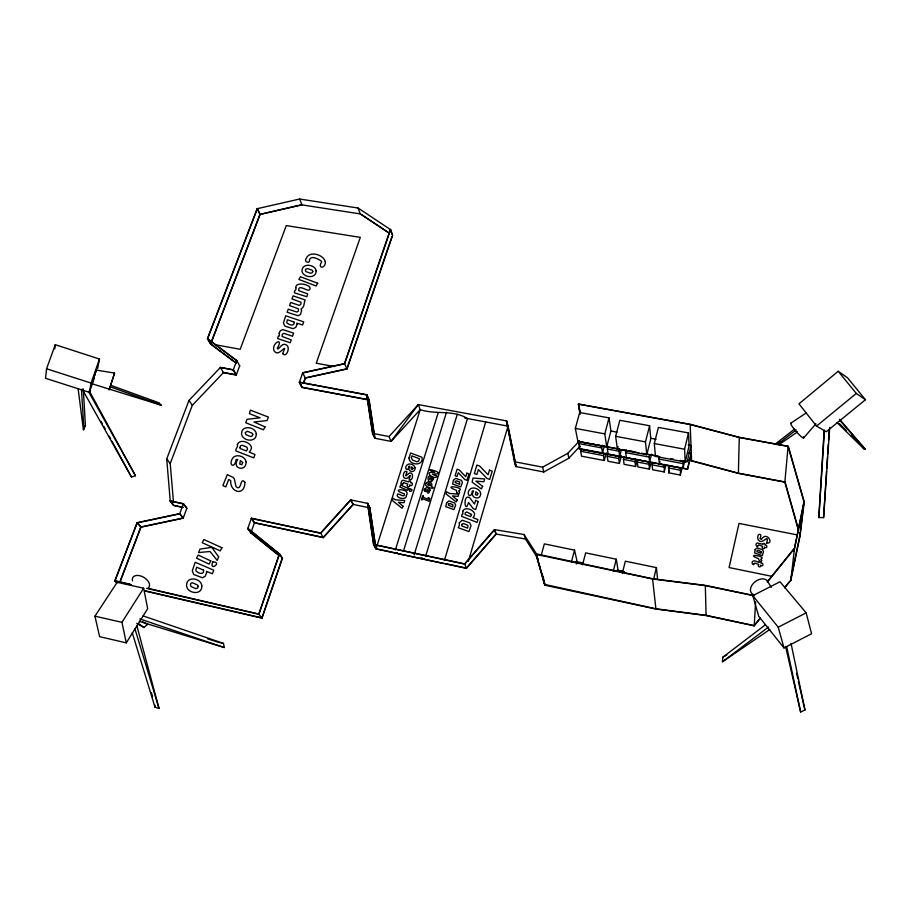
<?xml version="1.0" encoding="UTF-8"?>
<svg xmlns="http://www.w3.org/2000/svg" width="911" height="911" viewBox="0 0 911 911"><rect width="100%" height="100%" fill="white"/><g stroke="black" fill="none" stroke-linecap="round" stroke-linejoin="round"><path stroke-width="1.37" d="M798.343 529.951L784.849 482.158L738.377 473.39L739.277 437.531L690.174 424.526L578.633 404.233L579.943 413.867M829.716 427.498L823.59 517.596L818.83 517.562L824.136 430.231M823.59 517.596L826.516 471.215M655.954 608.799L544.926 584.475L544.744 585.169L655.92 609.038L706.082 615.551L754.206 625.846L755.629 601.841M769.841 629.49L722.491 661.762L722.765 657.264L765.399 624.798M818.83 517.562L824.478 430.334M826.698 468.391L827.427 457.083M827.609 454.247L828.258 444.352M828.532 440.115L829.169 430.22M784.849 482.158L788.083 446.447L739.277 437.531M97.636 368.625L99.47 359.036L55.275 344.7L46.563 368.761L45.55 378.304L89.38 392.345L94.425 377.849M790.919 577.403L790.6 580.17L799.892 535.417M793.914 551.189L803.946 501.767L788.083 446.447M784.735 587.868L790.839 580.273L794.483 548.536L804.219 501.767L788.288 446.253L739.333 437.314L690.231 424.31L578.553 403.994L578.28 404.632M54.785 348.924L55.275 344.7M800.393 531.215L803.946 501.767M790.839 580.273L800.143 535.417L804.219 501.767M89.38 392.345L91.089 383.075L99.47 359.036M680.289 460.397L687.201 461.672L690.993 445.513M580.011 446.39L579.339 449.089L687.543 469.154L691.301 453.12M687.543 469.154L691.301 453.222L688.5 452.71M659.61 456.422L658.949 459.076L659.37 464.063L682.92 468.527L684.844 460.567M685.197 462.025L689.08 445.969L688.534 432.93L658.391 427.407L654.314 443.566L655.453 456.411L685.197 462.025L684.571 449.214L688.534 432.93M653.802 578.383L656.421 567.633L625.356 561.187L622.327 573.201M668.947 465.293L668.64 472.809L680.312 475.041L680.676 467.525M682.92 468.527L683.307 460.886M680.312 475.041L682.225 467.149M668.64 472.809L669.289 470.19M652.811 462.241L652.151 464.872L652.618 469.746L664.21 471.966L664.483 464.451M664.21 471.966L665.839 465.419M659.37 464.063L660.031 461.421M638.007 459.429L637.336 462.048L637.894 466.944L649.441 469.142L651.08 462.617M646.764 454.726L650.796 438.817L649.589 425.744L619.833 420.29L615.631 436.312L617.407 449.203L646.764 454.726L645.478 441.881L649.589 425.744M626.381 450.023L625.698 452.653L626.335 457.652L649.611 462.071L649.133 457.083L649.805 454.43M649.441 469.142L648.962 464.257L651.604 454.168M613.251 571.22L616.292 559.229L585.659 552.875L582.539 564.786M624.115 456.798L623.431 459.406L624.081 464.303L635.571 466.5L635.001 461.604L635.662 458.985M635.571 466.5L637.233 459.987M607.91 453.724L607.227 456.331L607.979 461.228L619.4 463.414L618.717 458.518L619.4 455.899M608.058 446.39L607.364 449.021L608.127 454.02L619.674 456.206L621.382 449.67M619.4 463.414L621.427 455.625M617.407 449.203L618.102 446.561M619.674 456.206L618.99 451.207L619.674 448.576M581.355 448.69L580.66 451.275L581.582 456.195L604.266 460.522L606.316 452.767M577.802 441.323L606.749 446.777L604.79 433.875L609.038 417.887L579.703 412.512L575.342 428.398L577.916 441.539L619.412 449.191M571.379 562.019L574.534 550.142L544.345 543.878L541.111 555.676M579.601 448.588L602.501 452.926L601.704 447.927L602.399 445.297M602.501 452.926L604.232 446.413M604.266 460.522L603.492 455.614L604.175 453.018M606.749 446.777L610.917 431.005L609.038 417.887M576.401 564L577.096 561.404L574.534 550.142M579.612 448.69L578.644 443.566L579.362 440.958M95.666 372.633L95.985 371.483M543.184 576.936L544.824 585.181L536.089 553.82L545.029 584.999M468.356 561.29L508.076 425.949L516.07 466.58L506.687 420.928L418.274 404.586L389.02 436.551L372.508 433.34L366.666 394.93L299.366 382.324L302.725 372.747L344.483 363.626L390.386 229.515L358.069 208.027L299.594 199.031L257.357 208.665L207.64 338.676L210.771 343.902L236.393 363.147M443.52 563.442L398.221 553.717M444.386 560.504L485.7 421.964M425.562 556.473L467.48 418.536C452.904 409.483 435.811 414.881 420.21 409.643L391.058 441.402L374.979 438.271L372.736 433.385L366.86 394.759L299.434 382.13L301.985 387.46L367.52 399.735M414.095 554.97L457.299 414.266M403.402 551.246L446.515 412.239M395.351 549.971L438.123 413.013M94.767 375.56L95.256 374.022M278.982 555.642L250.867 532.889L247.781 528.562L251.425 518.245L320.626 533.049L350.598 499.854L367.714 503.396L373.749 544.414L376.049 548.729L420.21 409.643L418.274 404.586L391.058 441.402L389.02 436.551M279.575 553.956L282.478 558.181L262.026 618.159L258.929 614.276L279.575 553.956L247.86 528.323L250.946 532.662L275.953 552.897M391.924 236.666L346.84 368.818L305.333 377.883L303.431 383.303L305.265 378.088L302.725 372.747M305.265 378.088L347.011 368.978L392.618 235.254L390.625 229.424L344.654 363.785L302.657 372.963M93.742 378.634L94.254 377.131M247.781 528.562L279.313 554.047L258.792 614.014L148.231 588.438M250.867 532.889L254.476 522.629L251.425 518.245M137.197 522.868L179.683 513.85L183.453 503.703L170.232 500.879L166.713 458.939L188.987 400.407L220.337 367.532L233.239 369.946L236.256 375.047L239.73 365.653M233.239 369.946L236.746 360.505L207.64 338.676M120.001 582.14L140.943 527.173L183.157 518.222L186.903 508.133L183.453 503.703M173.523 502.53L170.209 463.585L192.301 405.338L223.423 372.633L236.256 375.047M119.728 582.288L140.795 527.002L183.248 517.995L179.763 513.622L137.049 522.698L114.775 580.933L116.745 582.926M210.532 343.982L259.942 214.336L257.209 208.528L207.401 338.755L210.532 343.982L236.302 363.33M211.284 342.582L260.09 214.472L257.357 208.665M117.029 582.767L115.059 580.774L137.288 522.641L141.034 526.945M93.264 379.955L92.33 382.119L96.202 370.094L114.581 373.077L109.195 389.737L114.581 373.077M78.187 389.213L83.391 429.741L84.905 426.109M83.391 429.741L85.429 425.403L83.277 388.963M126.287 642.859L147.662 608.673L143.653 588.21L117.166 582.334L94.938 616.166L99.606 636.664L126.287 642.859L121.937 622.338L143.653 588.21M760.332 617.829L754.092 625.584L706.116 615.324L657.355 608.981M785.259 586.809L789.712 581.275M754.206 625.846L760.309 618.25M767.449 581.56L794.233 548.422M767.347 582.118L794.483 548.536M375.241 544.812L369.786 507.871L367.475 503.339L373.544 544.596L464.712 564.103L494.684 529.644L524.076 534.541L537.524 555.516M466.364 568.111L495.948 534.051L494.434 529.598L464.633 563.852L373.749 544.414M373.544 544.596L375.844 548.912L466.443 568.362L496.199 534.097L525.408 538.982L538.025 558.682M803.559 438.043L815.96 423.774M368.408 507.586L353.024 504.398L323.257 537.399L254.476 522.629M323.325 537.638L353.252 504.443L350.837 499.9L320.695 533.288L251.345 518.45L254.397 522.834L323.325 537.638L320.626 533.049M580.148 446.083L568.874 458.176L543.787 471.989L515.831 466.534L506.482 421.098L514.464 461.718L542.603 467.172L567.86 453.279L579.214 441.118M136.718 623.363L143.984 627.485L147.411 624.525L145.02 622.691M838.2 371.267L798.97 403.835L816.529 426.086L826.231 431.768L865.45 399.713L847.56 377.826L838.2 371.267L856.294 393.45L865.45 399.713M816.529 426.086L856.294 393.45M774.714 444.522L794.529 429.092M777.174 444.648L796.214 429.89M722.491 661.762L768.531 627.041M726.819 655.009L722.765 657.264M777.595 443.441L779.918 441.824M778.996 444.682L797.535 431.86M790.816 423.171L806.486 412.763M752.782 595.669L778.233 627.201L806.155 612.864L811.576 633.749L784.007 647.949L758.704 616.246L752.782 595.669L780.01 581.742L806.155 612.864M785.567 646.377L800.621 711.969L804.96 709.999L791.033 643.394M82.127 389.008L131.469 477.057L135.454 475.724L89.563 391.377M259.942 214.336L302.27 204.69L260.09 214.472M394.497 552.692L397.333 552.658M111.199 385.478L158.73 402.73L161.224 405.201L92.17 383.816M156.863 402.719L158.73 402.73M535.941 554.355L652.595 578.997L705.33 585.625L753.226 595.623M143.118 615.916L223.491 643.428L224.277 647.539L139.372 621.382M221.225 643.12L223.491 643.428M360.699 213.983L302.076 204.907L299.594 199.031M611.406 431.074L617.009 432.19M650.511 438.168L656.102 439.284M688.204 445.001L691.005 445.616M214.791 344.631L240.208 349.289L286.27 225.586L360.3 237.361L316.242 363.216L334.326 366.529M577.893 441.436L619.4 449.089M624.935 450.102L622.167 449.59L638.782 452.756M627.702 450.615L634.625 451.89M641.538 453.166L658.141 456.217M681.667 460.556L687.201 461.672M645.705 454.031L658.152 456.32M670.598 458.62L673.366 459.121M579.328 448.986L687.543 469.051M575.342 428.398L604.79 433.875M615.631 436.312L645.478 441.881M654.314 443.566L684.571 449.214M367.714 399.565L302.076 387.221L299.434 382.13M688.887 459.953L738.445 473.185L785.043 481.976L798.64 530.077M464.69 418.001L508.019 426.154L506.687 420.928M688.841 460.169L738.377 473.39M578.644 443.566L601.704 447.927M607.364 449.021L618.99 451.207M625.698 452.653L649.133 457.083M658.949 459.076L682.658 463.551M223.377 372.417L236.313 374.876L233.296 369.775L220.28 367.315L223.423 372.633M580.66 451.275L603.492 455.614M607.227 456.331L618.717 458.518M623.431 459.406L635.001 461.604M637.336 462.048L648.962 464.257M652.151 464.872L663.834 467.081M668.298 467.935L680.039 470.167M797.125 534.871L739.003 523.415L729.096 567.564L771.469 576.242M369.786 507.871L376.049 548.729M754.49 595.635L705.376 585.374L652.64 578.758L536.089 553.82M617.168 570.286L624.092 571.732M617.18 570.366L624.115 571.823M182.963 507.29L173.75 505.309L170.232 500.879M377.37 549.014L396.171 553.045M444.921 563.51L465.02 567.826M182.849 507.484L173.546 505.48L170.027 501.05L183.384 503.908L186.823 508.338M575.991 561.427L582.835 563.009M94.938 616.166L121.937 622.338M115.059 580.774L130.262 584.281M114.775 580.933L131.4 584.782M146.648 588.312L258.929 614.276M145.111 590.818L261.878 617.886L282.216 558.261L279.313 554.047M144.895 591L262.026 618.159M836.924 422.442L863.856 448.838L865.12 449.146L839.589 419.299M862.615 445.581L861.35 445.274L863.856 448.838M132.289 632.803L155.007 707.232L159.015 708.451L136.832 625.641M207.685 638.839L219.87 642.688M148.789 400.134L155.519 402.286M46.563 368.761L91.089 383.075M139.838 618.922L224.277 647.539M109.798 386.628L161.224 405.201M421.189 557.771L424.742 559.172M142.663 621.689L147.411 624.525M138.108 623.454L143.984 627.485M361.872 214.768L389.077 232.886M388.94 233.034L360.232 213.914L358.069 208.027M207.401 338.755L236.666 360.71M839.304 423.615L846.319 430.504M851.329 435.424L856.34 440.343M839.452 419.891L865.12 449.146M137.049 522.698L140.943 527.173M179.683 513.85L183.157 518.222M166.713 458.939L170.209 463.585M188.987 400.407L192.301 405.338M767.108 580.626L771.241 587.31M236.746 360.505L239.661 365.858M88.413 391.331L135.454 475.724M101.075 421.349L102.431 423.831M103.797 426.314L105.164 428.808M109.263 436.255L110.618 438.738M111.985 441.231L131.469 477.057M350.598 499.854L353.024 504.398M299.366 382.324L302.008 387.414M367.714 503.396L370.025 507.917M372.508 433.34L374.74 438.225L368.909 399.997L366.666 394.93M344.483 363.626L347.011 368.978M366.86 394.759L369.103 399.827L374.979 438.271M464.712 564.103L466.443 568.362M578.633 404.233L580.353 413.799M390.386 229.515L391.981 234.173M494.684 529.644L496.199 534.097M804.96 709.999L798.412 681.53M134.874 628.613L159.015 708.451M524.076 534.541L525.408 538.982M535.975 554.469L544.789 584.999M799.391 532.741L800.143 535.417M514.464 461.718L515.831 466.534M778.233 627.201L784.007 647.949M151.442 692.702L152.57 696.79M542.603 467.172L543.787 471.989M796.567 673.263L797.797 678.775M786.74 646.844L800.621 711.969M567.86 453.279L568.874 458.176M542.239 574.044L543.616 580.99M578.417 404.142L580.136 413.708M616.292 559.229L618.125 570.411M652.595 578.997L655.92 609.038M656.421 567.633L657.548 578.736M154.836 704.989L155.007 707.232M81.5 389.999L83.914 429.035M690.174 424.526L691.597 460.681M705.33 585.625L706.082 615.551M803.354 436.768A9.805 1.355 49 0 1 796.681 432.087A9.805 1.355 49 0 1 791.386 423.308M753.101 594.393A10.01 6.73 -37.1 0 1 754.843 581.958A10.01 6.73 -37.1 0 1 768.019 582.14M132.482 580.854A9.463 5.762 31 0 1 142.515 576.674A9.463 5.762 31 0 1 148.14 588.221M301.564 310.719L300.482 314.477L298.045 315.741L287.136 312.279L288.263 309.171L296.838 312.04L298.421 311.05L298.444 308.84L289.561 305.595L290.689 302.498L299.252 305.344L300.835 304.354L300.983 302.247L291.987 298.922L293.103 295.847L305.139 299.981C303.705 302.634 304.923 307.053 301.074 308.92L301.564 310.719M480.575 492.908C481.691 501.335 468.516 498.18 473.618 490.961L472.251 491.086C471.852 498.875 465.51 495.22 469.541 489.594C472.547 486.121 479.653 488.683 480.575 492.908M294.094 322.107C294.822 326.48 289.687 325.113 287.58 323.451A2.038 1.708 -25.4 0 1 286.942 321.446L287.557 319.75L294.094 322.107M430.072 490.152C427.043 499.194 425.927 484.026 425.266 491.553C420.893 489.093 429.445 485.244 430.072 490.152M415.04 467.685C415.803 474.05 405.828 471.704 409.802 466.238L408.766 466.33C408.732 471.818 403.539 469.29 406.739 465.202C409.005 462.583 414.403 464.462 415.04 467.685M766.663 542.99C774.418 544.357 766.823 530.544 761.471 539.312A3.473 3.143 6.4 0 1 760.343 538.856L760.013 538.469C763.031 532.889 756.745 532.684 757.838 538.822A2.722 2.471 6.5 0 0 758.84 540.348C762.427 545.279 769.51 532.309 766.663 542.99M240.037 447.358L240.003 448.451L246.437 450.979L247.541 449.169L246.972 447.164L242.167 445.24L240.572 445.764L240.037 447.358M755.117 549.618L754.65 552.977L762.359 555.619L763.486 551.554L762.37 549.663L756.973 547.853L755.117 549.618M203.586 570.149C204.36 574.989 198.951 573.702 196.662 571.493A2.209 1.924 -38.5 0 1 196.047 569.159L196.753 567.223L203.586 570.149M295.779 287.58C297.248 290.119 293.479 290.245 294.56 292.886L306.859 296.713L307.713 293.911L298.706 290.62C298.079 283.628 306.654 291.292 309.239 290.062C314.341 285.086 295.415 280.69 295.779 287.58M761.448 551.895L761.118 553.262L756.973 551.702L756.95 550.722L757.975 550.085L761.448 551.895M761.676 560.402C761.516 563.18 758.225 560.356 758.612 558.682C743.262 552.92 768.019 556.143 760.719 559.183L761.676 560.402M279.165 333.324L279.438 335.908L278.345 336.057L277.604 338.539L290.313 342.775L291.19 339.905L282.103 336.466L282.273 334.326L283.879 333.324L292.499 336.261L293.627 333.107L282.683 329.588L280.235 330.852L279.165 333.324M461.797 524.417L461.718 525.852L467.445 528.129L468.083 526.114L467.434 525.1L463.335 523.472L461.797 524.417M455.352 481.532L455.295 482.625L459.668 484.31L459.668 482.033L456.536 480.814L455.352 481.532M448.519 504.159L448.451 505.252L452.858 506.983L452.858 504.671L449.715 503.43L448.519 504.159M409.016 458.005C408.971 465.407 424.036 466.603 421.952 457.242L410.622 453.006L409.016 458.005M456.718 492.373C457.982 495.231 461.171 492.384 458.654 490.892C467.001 487.567 439.979 483.935 456.4 490.346L456.718 492.373M246.095 461.809C246.505 472.388 231.189 468.744 237.805 459.44L236.131 459.599C234.628 469.472 227.75 464.861 232.977 457.766C236.564 453.507 245.378 456.468 246.095 461.809M477.82 493.523L477.216 495.208L475.44 494.707L475.849 491.781L477.82 493.523M325.273 261.514C326.218 268.699 316.834 269.098 321.64 261.969L321.184 260.922C318.098 259.214 311.949 255.126 309.512 259.384C310.594 264.645 303.044 261.764 306.301 258.314C309.489 250.388 323.519 254.704 325.273 261.514M428.717 490.448L428.409 491.28L427.544 491.029L427.76 489.594L428.717 490.448M409.21 479.015C412.33 482.659 414.596 472.149 409.665 472.957C406.648 474.642 404.108 479.106 407.069 471.796C403.653 469.108 401.364 478.491 405.782 478.446C408.572 479.186 411.943 470.748 409.21 479.015M412.956 468.163C412.842 470.987 409.734 468.698 411.476 466.842L412.956 468.163M462.754 511.265L462.868 514.009L462.128 514.18L461.615 516.343L477.091 522.402L477.899 519.634L472.968 517.596A5.66 5.17 -20.2 0 0 474.574 513.633C473.321 509.625 464.747 506.197 462.754 511.265M432.156 479.186C429.696 482.363 427.578 475.03 432.156 479.186M411.385 457.607L412.25 459.941L416.828 461.74L418.639 461.182L419.515 458.791L411.92 455.887L411.385 457.607M428.329 497.679L428.159 499.285L423.387 497.417C423.922 490.699 419.47 503.885 422.943 498.875L429.183 501.255L429.662 498.18L428.329 497.679M426.166 483.229C422.545 487.989 439.068 489.981 431.097 486.28A2.767 2.494 -22.4 0 0 431.905 484.367C431.302 482.397 427.134 480.78 426.166 483.229M471.522 514.487L470.623 516.674L465.145 514.544L465.225 512.859L466.762 511.925L471.522 514.487M406.386 495.436C407.023 500.811 394.964 498.203 397.538 494.058C399.2 493.318 404.985 498.613 404.393 493.853C387.528 488.501 411.396 487.806 406.386 495.436M459.315 522.8L459.383 525.305L458.233 527.72L468.926 531.58L471.044 525.601L469.689 522.834L462.184 520.215L459.315 522.8M446.618 502.918L445.775 506.687L453.974 509.625L455.637 505.047L454.589 502.929L448.838 500.925L446.618 502.918M453.462 480.325L452.619 484.048L460.795 486.918L462.435 482.397L461.387 480.302L455.659 478.355L453.462 480.325M754.228 563.59C753.807 566.767 750.277 562.189 753.169 561.039L754.855 560.834L759.17 562.406C758.84 560.55 762.086 561.802 761.015 563.1C764.249 562.486 763.099 567.906 760.571 565.15C761.425 568.418 756.665 566.608 758.726 564.456L755.025 563.066L754.228 563.59M758.168 545.495C757.747 548.65 754.24 544.129 757.109 542.979L763.088 544.322C762.758 542.478 765.992 543.708 764.933 545.006C768.144 544.379 767.005 549.766 764.488 547.033C765.331 550.267 760.594 548.49 762.655 546.349L758.954 544.983L758.168 545.495M430.413 484.777C427.51 488.011 426.154 480.644 430.413 484.777M282.729 353.582C286.248 358.433 290.45 347.717 286.851 345.235C282.843 342.115 280.372 347.228 277.889 349.072L277.263 348.218C284.3 336.58 271.33 342.809 273.96 350.633C277.616 356.486 281.863 349.368 284.676 348.389L282.729 353.582M312.815 271.227L312.336 272.719L310.64 273.277L306.142 271.694L305.333 270.624L305.811 269.132L307.497 268.586L311.995 270.157L312.815 271.227M242.69 462.594L241.802 464.678L239.684 464.063L240.447 460.442L242.69 462.594M252.802 434.308L252.279 435.936L250.502 436.506L245.868 434.672L245.196 432.577L247.348 431.267L251.983 433.112L252.802 434.308M198.211 586.251L197.63 588.028L195.785 588.62L191.025 586.525L190.376 584.224L191.31 582.972L192.62 582.846L197.38 584.93L198.211 586.251M237.384 444.488C238.375 447.46 235.254 448.212 235.903 450.922L253.77 457.88L254.978 454.509L249.193 452.084A7.049 6.081 -31.1 0 0 251.459 447.255C250.229 442.222 239.832 438.442 237.384 444.488M433.545 479.038C427.43 488.956 425.107 469.199 433.545 479.038M244.922 482.375C244.752 496.757 229.743 492.339 230.734 480.666L228.718 479.425L225.86 486.861L222.888 485.631L227.294 474.631L233.114 477.41L234.343 478.901L236.029 486.576C241.87 492.179 239.878 475.747 244.922 482.375M296.975 324.384L295.847 327.288L293.114 328.712L284.927 326.138L283.423 323.018L285.701 315.798L303.693 321.868L302.577 325.011L296.838 323.086L296.975 324.384M206.558 572.882L205.271 576.207L202.344 577.745L193.77 574.499L192.289 570.855L195.205 562.269L213.743 570.206L212.457 573.793L206.455 571.391L206.558 572.882M316.14 270.818C316.402 279.335 302.794 277.661 301.985 271.034C301.757 262.562 315.286 264.247 316.14 270.818M403.095 483.263L402.708 484.504L400.851 483.764L401.603 481.088L403.049 480.199L408.538 481.93C408.299 479.903 411.795 481.27 410.44 482.659C413.993 482.09 412.205 487.806 409.745 484.903C410.405 488.478 405.281 486.485 407.832 484.162L403.994 482.682L403.095 483.263M256.264 433.921C256.64 443.247 242.075 441.129 241.563 433.852C241.233 424.583 255.695 426.712 256.264 433.921M201.798 585.91C202.265 596.045 186.823 593.425 186.596 585.545C186.174 575.479 201.513 578.098 201.798 585.91M478.161 501.574L475.701 509.465L473.139 508.6L468.573 502.451C464.644 515.774 462.674 492.452 469.905 497.953L474.472 504.09L475.701 500.333L478.161 501.574M482.636 486.337L481.384 488.934L472.137 482.113L473.014 478.047L484.675 478.958L483.866 481.76L475.918 481.133L482.636 486.337M489.48 470.156L488.125 474.768L479.528 465.942L476.886 465.065L474.358 473.538L476.863 474.472L478.434 469.62L487.032 478.469L489.697 479.368L492.236 471.158L489.48 470.156M466.831 473.151L465.76 476.726L459.155 469.871L457.117 469.188L455.124 475.77L457.06 476.499L458.301 472.729L464.895 479.596L466.956 480.279L468.96 473.925L466.831 473.151M457.197 499.911L456.217 501.915L446.231 494.092L446.606 491.758L449.362 493.443L458.825 494.149L458.187 496.347L452.46 495.937L457.197 499.911M436.938 476.225C435.583 481.019 421.497 470.588 434.763 472.581C417.534 465.248 451.23 474.096 432.361 474.255L436.938 476.225M403.038 506.254L402.036 508.247L392.311 500.458L392.709 498.135L395.408 499.809L404.735 500.526L404.063 502.713L398.426 502.303L403.038 506.254M408.606 488.512L407.672 490.369L399.781 486.964L400.726 485.119L408.606 488.512M409.848 489.036C407.786 494.514 415.712 488.968 409.848 489.036M212.753 561.859C208.687 572.324 223.104 561.973 212.753 561.859M265.033 426.849L263.416 429.787L245.742 422.75L247.006 419.299L260.125 417.83L249.443 413.662L250.331 410.132L268.369 417.079L267.117 420.563L253.964 422.009L265.033 426.849M218.663 556.894L217.217 560.424L210.065 551.497L198.575 552.544L199.987 549.117L211.739 547.295L218.663 556.894M221.942 547.75L220.234 550.882L202.162 542.66L203.87 539.54L221.942 547.75M317.666 283.241L316.14 285.974L298.899 279.461L300.425 276.75L317.666 283.241M210.783 560.96L209.063 564.114L196.525 558.181L198.245 555.038L210.783 560.96"/></g></svg>
